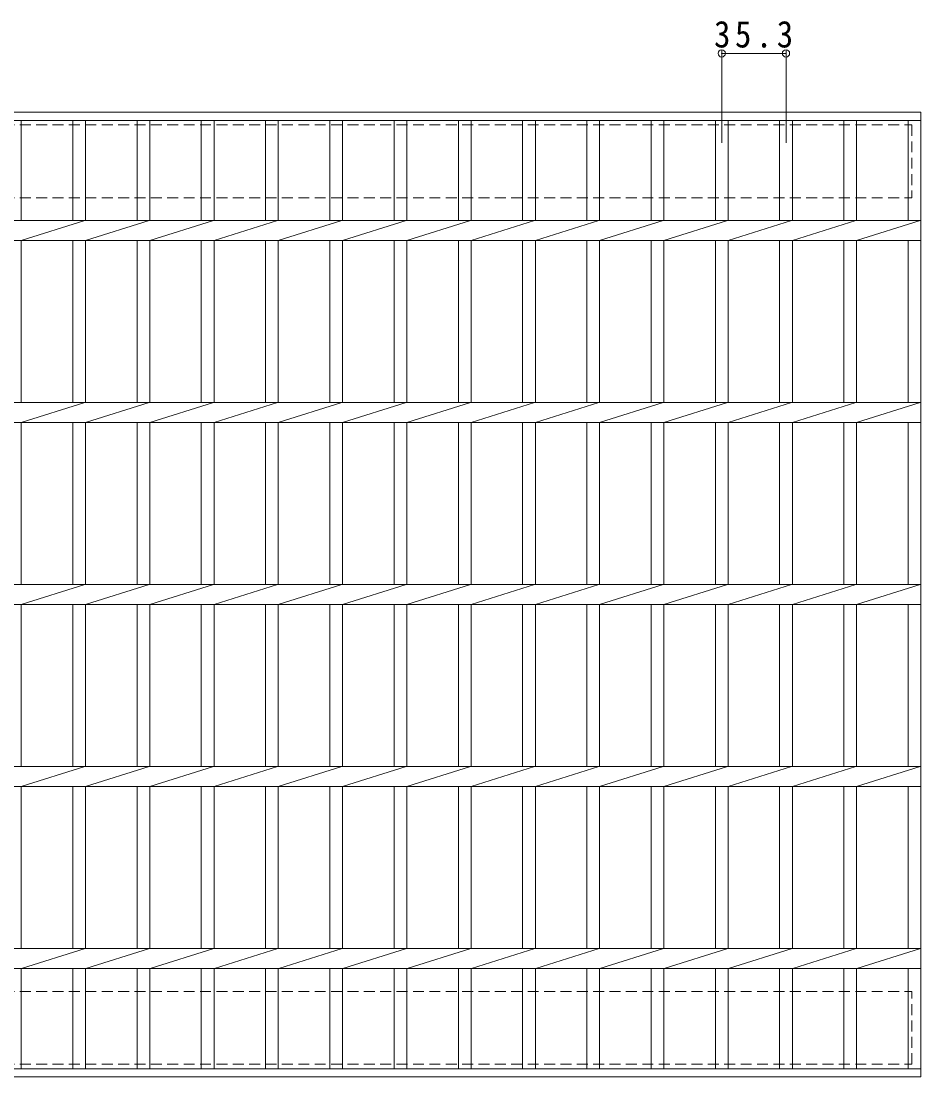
# Model space of a CAD drawing. Units: millimetres, scale not verified. Extents: x -802 to 895, y -688 to 591.
# Drawn here: x -300 to 195, y -82 to 498 of the extents above; entities that cross this region are included whole.
import ezdxf

# ---------------------------------------------------------------- set-up
doc = ezdxf.new("R2010")
doc.units = ezdxf.units.MM
doc.header["$LTSCALE"] = 5
doc.header["$PDMODE"] = 32
doc.header["$PDSIZE"] = 4
doc.linetypes.add('DASHED1', pattern=[1.8, 1.2, -0.6])
for name, color, linetype, lineweight in [('B-1', 2, 'Continuous', 9), ('B-2', 3, 'Continuous', 9), ('B-4', 7, 'Continuous', 9)]:
    doc.layers.add(name, color=color, linetype=linetype, lineweight=lineweight)
doc.styles.add('ＭＳ ゴシック', font='')
doc.styles.get('ＭＳ ゴシック').set_extended_font_data('MS Gothic')

msp = doc.modelspace()

# ---------------------------------------------------------------- linework, layer by layer
at = {"layer": 'B-1', "linetype": 'DASHED1'}
for p, q in [((-795.22, 401.041), (189.78, 401.041)), ((-795.22, -34.959), (189.78, -34.959))]:
    msp.add_line(p, q, dxfattribs=at)
for points in [[(-795.22, 441.041), (189.78, 441.041), (189.78, 401.041)], [(-795.22, -74.959), (189.78, -74.959), (189.78, -34.959)]]:
    msp.add_lwpolyline(points, dxfattribs=at)
at = {"layer": 'B-2'}
for p, q in [((-800.22, 448.04), (194.78, 448.04)), ((194.78, 448.04), (194.78, -81.959)), ((-800.22, 443.541), (194.78, 443.541)), ((-299.42, 443.541), (-299.42, 388.541)), ((-271.12, 443.541), (-271.12, 388.541)), ((-264.12, 443.541), (-264.12, 388.541)), ((-235.82, 443.541), (-235.82, 388.541)), ((-228.82, 443.541), (-228.82, 388.541)), ((-200.519, 443.541), (-200.519, 388.541)), ((-193.519, 443.541), (-193.519, 388.541)), ((-165.219, 443.541), (-165.219, 388.541)), ((-158.219, 443.541), (-158.219, 388.541)), ((-129.919, 443.541), (-129.919, 388.541)), ((-122.919, 443.541), (-122.919, 388.541)), ((-94.619, 443.541), (-94.619, 388.541)), ((-87.619, 443.541), (-87.619, 388.541)), ((-59.319, 443.541), (-59.319, 388.541)), ((-52.319, 443.541), (-52.319, 388.541)), ((-24.019, 443.541), (-24.019, 388.541)), ((-17.019, 443.541), (-17.019, 388.541)), ((11.281, 443.541), (11.281, 388.541)), ((18.281, 443.541), (18.281, 388.541)), ((46.582, 443.541), (46.582, 388.541)), ((53.581, 443.541), (53.581, 388.541)), ((81.882, 443.541), (81.882, 388.541)), ((88.882, 443.541), (88.882, 388.541)), ((117.182, 443.541), (117.182, 388.541)), ((124.182, 443.541), (124.182, 388.541)), ((152.482, 443.541), (152.482, 388.541)), ((159.482, 443.541), (159.482, 388.541)), ((187.779, 443.541), (187.779, 388.541)), ((-800.22, 388.541), (194.78, 388.541)), ((-299.42, 377.541), (-264.52, 388.541)), ((-264.12, 377.541), (-229.22, 388.541)), ((-228.82, 377.541), (-193.92, 388.541)), ((-193.519, 377.541), (-158.62, 388.541)), ((-158.219, 377.541), (-123.32, 388.541)), ((-122.919, 377.541), (-88.019, 388.541)), ((-87.619, 377.541), (-52.719, 388.541)), ((-52.319, 377.541), (-17.419, 388.541)), ((-17.019, 377.541), (17.881, 388.541)), ((18.281, 377.541), (53.181, 388.541)), ((53.581, 377.541), (88.481, 388.541)), ((88.882, 377.541), (123.781, 388.541)), ((124.182, 377.541), (159.082, 388.541)), ((159.482, 377.541), (194.382, 388.541)), ((-800.22, 377.541), (194.78, 377.541)), ((-299.42, 377.541), (-299.42, 288.541)), ((-271.12, 377.541), (-271.12, 288.541)), ((-264.12, 377.541), (-264.12, 288.541)), ((-235.82, 377.541), (-235.82, 288.541)), ((-228.82, 377.541), (-228.82, 288.541)), ((-200.519, 377.541), (-200.519, 288.541)), ((-193.519, 377.541), (-193.519, 288.541)), ((-165.219, 377.541), (-165.219, 288.541)), ((-158.219, 377.541), (-158.219, 288.541)), ((-129.919, 377.541), (-129.919, 288.541)), ((-122.919, 377.541), (-122.919, 288.541)), ((-94.619, 377.541), (-94.619, 288.541)), ((-87.619, 377.541), (-87.619, 288.541)), ((-59.319, 377.541), (-59.319, 288.541)), ((-52.319, 377.541), (-52.319, 288.541)), ((-24.019, 377.541), (-24.019, 288.541)), ((-17.019, 377.541), (-17.019, 288.541)), ((11.281, 377.541), (11.281, 288.541)), ((18.281, 377.541), (18.281, 288.541)), ((46.582, 377.541), (46.582, 288.541)), ((53.581, 377.541), (53.581, 288.541)), ((81.882, 377.541), (81.882, 288.541)), ((88.882, 377.541), (88.882, 288.541)), ((117.182, 377.541), (117.182, 288.541)), ((124.182, 377.541), (124.182, 288.541)), ((152.482, 377.541), (152.482, 288.541)), ((159.482, 377.541), (159.482, 288.541)), ((187.779, 377.541), (187.779, 288.541)), ((-800.22, 288.541), (194.78, 288.541)), ((-299.42, 277.541), (-264.52, 288.541)), ((-264.12, 277.541), (-229.22, 288.541)), ((-228.82, 277.541), (-193.92, 288.541)), ((-193.519, 277.541), (-158.62, 288.541)), ((-158.219, 277.541), (-123.32, 288.541)), ((-122.919, 277.541), (-88.019, 288.541)), ((-87.619, 277.541), (-52.719, 288.541)), ((-52.319, 277.541), (-17.419, 288.541)), ((-17.019, 277.541), (17.881, 288.541)), ((18.281, 277.541), (53.181, 288.541)), ((53.581, 277.541), (88.481, 288.541)), ((88.882, 277.541), (123.781, 288.541)), ((124.182, 277.541), (159.082, 288.541)), ((159.482, 277.541), (194.382, 288.541)), ((-800.22, 277.54), (194.78, 277.54)), ((-299.42, 277.54), (-299.42, 188.541)), ((-271.12, 277.54), (-271.12, 188.541)), ((-264.12, 277.54), (-264.12, 188.541)), ((-235.82, 277.54), (-235.82, 188.541)), ((-228.82, 277.54), (-228.82, 188.541)), ((-200.519, 277.54), (-200.519, 188.541)), ((-193.519, 277.54), (-193.519, 188.541)), ((-165.219, 277.54), (-165.219, 188.541)), ((-158.219, 277.54), (-158.219, 188.541)), ((-129.919, 277.54), (-129.919, 188.541)), ((-122.919, 277.54), (-122.919, 188.541)), ((-94.619, 277.54), (-94.619, 188.541)), ((-87.619, 277.54), (-87.619, 188.541)), ((-59.319, 277.54), (-59.319, 188.541)), ((-52.319, 277.54), (-52.319, 188.541)), ((-24.019, 277.54), (-24.019, 188.541)), ((-17.019, 277.54), (-17.019, 188.541)), ((11.281, 277.54), (11.281, 188.541)), ((18.281, 277.54), (18.281, 188.541)), ((46.582, 277.54), (46.582, 188.541)), ((53.581, 277.54), (53.581, 188.541)), ((81.882, 277.54), (81.882, 188.541)), ((88.882, 277.54), (88.882, 188.541)), ((117.182, 277.54), (117.182, 188.541)), ((124.182, 277.54), (124.182, 188.541)), ((152.482, 277.54), (152.482, 188.541)), ((159.482, 277.54), (159.482, 188.541)), ((187.779, 277.54), (187.779, 188.541)), ((-800.22, 188.541), (194.78, 188.541)), ((-299.42, 177.541), (-264.52, 188.541)), ((-264.12, 177.541), (-229.22, 188.541)), ((-228.82, 177.541), (-193.92, 188.541)), ((-193.519, 177.541), (-158.62, 188.541)), ((-158.219, 177.541), (-123.32, 188.541)), ((-122.919, 177.541), (-88.019, 188.541)), ((-87.619, 177.541), (-52.719, 188.541)), ((-52.319, 177.541), (-17.419, 188.541)), ((-17.019, 177.541), (17.881, 188.541)), ((18.281, 177.541), (53.181, 188.541)), ((53.581, 177.541), (88.481, 188.541)), ((88.882, 177.541), (123.781, 188.541)), ((124.182, 177.541), (159.082, 188.541)), ((159.482, 177.541), (194.382, 188.541)), ((-800.22, 177.54), (194.78, 177.54)), ((-299.42, 177.54), (-299.42, 88.54)), ((-271.12, 177.54), (-271.12, 88.54)), ((-264.12, 177.54), (-264.12, 88.54)), ((-235.82, 177.54), (-235.82, 88.54)), ((-228.82, 177.54), (-228.82, 88.54)), ((-200.519, 177.54), (-200.519, 88.54)), ((-193.519, 177.54), (-193.519, 88.54)), ((-165.219, 177.54), (-165.219, 88.54)), ((-158.219, 177.54), (-158.219, 88.54)), ((-129.919, 177.54), (-129.919, 88.54)), ((-122.919, 177.54), (-122.919, 88.54)), ((-94.619, 177.54), (-94.619, 88.54)), ((-87.619, 177.54), (-87.619, 88.54)), ((-59.319, 177.54), (-59.319, 88.54)), ((-52.319, 177.54), (-52.319, 88.54)), ((-24.019, 177.54), (-24.019, 88.54)), ((-17.019, 177.54), (-17.019, 88.54)), ((11.281, 177.54), (11.281, 88.54)), ((18.281, 177.54), (18.281, 88.54)), ((46.582, 177.54), (46.582, 88.54)), ((53.581, 177.54), (53.581, 88.54)), ((81.882, 177.54), (81.882, 88.54)), ((88.882, 177.54), (88.882, 88.54)), ((117.182, 177.54), (117.182, 88.54)), ((124.182, 177.54), (124.182, 88.54)), ((152.482, 177.54), (152.482, 88.54)), ((159.482, 177.54), (159.482, 88.54)), ((187.779, 177.54), (187.779, 88.54)), ((-800.22, 88.54), (194.78, 88.54)), ((-299.42, 77.541), (-264.52, 88.541)), ((-264.12, 77.541), (-229.22, 88.541)), ((-228.82, 77.541), (-193.92, 88.541)), ((-193.519, 77.541), (-158.62, 88.541)), ((-158.219, 77.541), (-123.32, 88.541)), ((-122.919, 77.541), (-88.019, 88.541)), ((-87.619, 77.541), (-52.719, 88.541)), ((-52.319, 77.541), (-17.419, 88.541)), ((-17.019, 77.541), (17.881, 88.541)), ((18.281, 77.541), (53.181, 88.541)), ((53.581, 77.541), (88.481, 88.541)), ((88.882, 77.541), (123.781, 88.541)), ((124.182, 77.541), (159.082, 88.541)), ((159.482, 77.541), (194.382, 88.541)), ((-800.22, 77.541), (194.78, 77.541)), ((-299.42, 77.541), (-299.42, -11.46)), ((-271.12, 77.541), (-271.12, -11.46)), ((-264.12, 77.541), (-264.12, -11.46)), ((-235.82, 77.541), (-235.82, -11.46)), ((-228.82, 77.541), (-228.82, -11.46)), ((-200.519, 77.541), (-200.519, -11.46)), ((-193.519, 77.541), (-193.519, -11.46)), ((-165.219, 77.541), (-165.219, -11.46)), ((-158.219, 77.541), (-158.219, -11.46)), ((-129.919, 77.541), (-129.919, -11.46)), ((-122.919, 77.541), (-122.919, -11.46)), ((-94.619, 77.541), (-94.619, -11.46)), ((-87.619, 77.541), (-87.619, -11.46)), ((-59.319, 77.541), (-59.319, -11.46)), ((-52.319, 77.541), (-52.319, -11.46)), ((-24.019, 77.541), (-24.019, -11.46)), ((-17.019, 77.541), (-17.019, -11.46)), ((11.281, 77.541), (11.281, -11.46)), ((18.281, 77.541), (18.281, -11.46)), ((46.582, 77.541), (46.582, -11.46)), ((53.581, 77.541), (53.581, -11.46)), ((81.882, 77.541), (81.882, -11.46)), ((88.882, 77.541), (88.882, -11.46)), ((117.182, 77.541), (117.182, -11.46)), ((124.182, 77.541), (124.182, -11.46)), ((152.482, 77.541), (152.482, -11.46)), ((159.482, 77.541), (159.482, -11.46)), ((187.779, 77.541), (187.779, -11.46)), ((-800.22, -11.46), (194.78, -11.46)), ((-299.421, -11.46), (-299.42, -11.459)), ((-299.22, -22.459), (-264.32, -11.459)), ((-264.321, -11.46), (-264.32, -11.459)), ((-264.121, -11.46), (-264.12, -11.459)), ((-263.92, -22.459), (-229.02, -11.459)), ((-229.021, -11.46), (-229.02, -11.459)), ((-228.821, -11.46), (-228.82, -11.459)), ((-228.619, -22.459), (-193.72, -11.459)), ((-193.721, -11.46), (-193.72, -11.459)), ((-193.521, -11.46), (-193.519, -11.459)), ((-193.319, -22.459), (-158.42, -11.459)), ((-158.421, -11.46), (-158.42, -11.459)), ((-158.221, -11.46), (-158.219, -11.459)), ((-158.019, -22.459), (-123.119, -11.459)), ((-123.121, -11.46), (-123.119, -11.459)), ((-122.921, -11.46), (-122.919, -11.459)), ((-122.719, -22.459), (-87.819, -11.459)), ((-87.821, -11.46), (-87.819, -11.459)), ((-87.621, -11.46), (-87.619, -11.459)), ((-87.419, -22.459), (-52.519, -11.459)), ((-52.521, -11.46), (-52.519, -11.459)), ((-52.32, -11.46), (-52.319, -11.459)), ((-52.119, -22.459), (-17.219, -11.459)), ((-17.221, -11.46), (-17.219, -11.459)), ((-17.02, -11.46), (-17.019, -11.459)), ((-16.819, -22.459), (18.081, -11.459)), ((18.08, -11.46), (18.081, -11.459)), ((18.28, -11.46), (18.281, -11.459)), ((18.482, -22.459), (53.381, -11.459)), ((53.38, -11.46), (53.381, -11.459)), ((53.58, -11.46), (53.581, -11.459)), ((53.782, -22.459), (88.681, -11.459)), ((88.68, -11.46), (88.681, -11.459)), ((88.88, -11.46), (88.882, -11.459)), ((89.082, -22.459), (123.982, -11.459)), ((123.98, -11.46), (123.982, -11.459)), ((124.18, -11.46), (124.182, -11.459)), ((124.382, -22.459), (159.282, -11.459)), ((159.28, -11.46), (159.282, -11.459)), ((159.48, -11.46), (159.482, -11.459)), ((159.682, -22.459), (194.582, -11.459)), ((194.378, -11.46), (194.38, -11.459)), ((-800.22, -22.459), (194.78, -22.459)), ((-299.42, -22.459), (-299.42, -77.459)), ((-271.12, -22.459), (-271.12, -77.459)), ((-264.12, -22.459), (-264.12, -77.459)), ((-235.82, -22.459), (-235.82, -77.459)), ((-228.82, -22.459), (-228.82, -77.459)), ((-200.519, -22.459), (-200.519, -77.459)), ((-193.519, -22.459), (-193.519, -77.459)), ((-165.219, -22.459), (-165.219, -77.459)), ((-158.219, -22.459), (-158.219, -77.459)), ((-129.919, -22.459), (-129.919, -77.459)), ((-122.919, -22.459), (-122.919, -77.459)), ((-94.619, -22.459), (-94.619, -77.459)), ((-87.619, -22.459), (-87.619, -77.459)), ((-59.319, -22.459), (-59.319, -77.459)), ((-52.319, -22.459), (-52.319, -77.459)), ((-24.019, -22.459), (-24.019, -77.459)), ((-17.019, -22.459), (-17.019, -77.459)), ((11.281, -22.459), (11.281, -77.459)), ((18.281, -22.459), (18.281, -77.459)), ((46.582, -22.459), (46.582, -77.459)), ((53.581, -22.459), (53.581, -77.459)), ((81.882, -22.459), (81.882, -77.459)), ((88.882, -22.459), (88.882, -77.459)), ((117.182, -22.459), (117.182, -77.459)), ((124.182, -22.459), (124.182, -77.459)), ((152.482, -22.459), (152.482, -77.459)), ((159.482, -22.459), (159.482, -77.459)), ((187.779, -22.459), (187.779, -77.459)), ((194.78, -77.459), (-800.22, -77.459)), ((194.78, -81.959), (-800.22, -81.959))]:
    msp.add_line(p, q, dxfattribs=at)
at = {"layer": 'B-4'}
for p, q in [((85.381, 431.146), (85.381, 481.873)), ((120.682, 431.146), (120.682, 481.873)), ((85.381, 480.373), (120.682, 480.373))]:
    msp.add_line(p, q, dxfattribs=at)
for p in [(85.381, 480.373), (120.682, 480.373)]:
    msp.add_point(p, dxfattribs=at)

# ---------------------------------------------------------------- texts
at = {"layer": 'B-4', "color": 2, "insert": (81.157, 483.373), "char_height": 14.66, "attachment_point": 7, "style": 'ＭＳ ゴシック'}
msp.add_mtext('\\T1.28;\\W0.9;35.3', dxfattribs=at)

doc.saveas('drawing.dxf')
